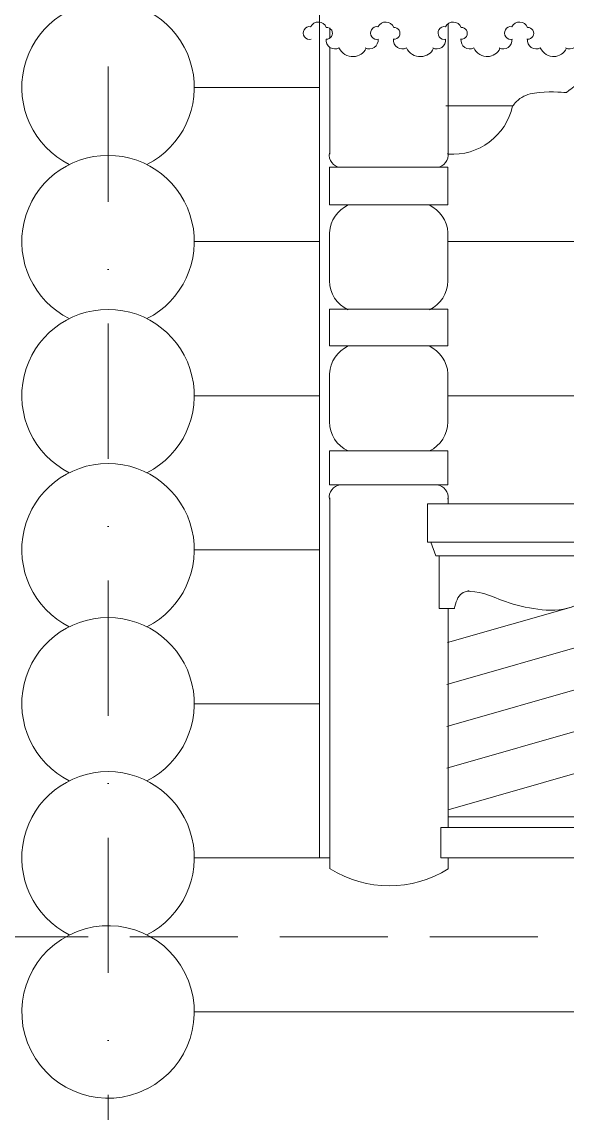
# Model space of a CAD drawing. Header units: millimetres. Extents: x 2399 to 111977, y 1313 to 59551.
# Drawn here: x 98215 to 99638, y 31285 to 34132 of the extents above; entities that cross this region are included whole.
import ezdxf

# ---------------------------------------------------------------- set-up
doc = ezdxf.new("R2010")
doc.units = ezdxf.units.MM
doc.linetypes.add('Невидимая', pattern=[391.222223, 282.222223, -109])
doc.linetypes.add('Штрихпунктирная', pattern=[670.277762, 352.777767, -176.388884, 0, -141.111112])
doc.layers.add('hatch1', color=7, linetype='Continuous', lineweight=20, true_color=0x6a6a6a)
doc.layers.add('main line', color=7, linetype='Continuous', lineweight=13)

msp = doc.modelspace()

# ---------------------------------------------------------------- linework, layer by layer
at = {"layer": 'hatch1', "color": 251, "linetype": 'Continuous', "lineweight": 20, "true_color": 0x6a6a6a}
for p, q in [((99326.7174, 33558.6843), (100110.6377, 33558.6843)), ((99326.7174, 33156.8287), (100070.5697, 33156.8287))]:
    msp.add_line(p, q, dxfattribs=at)
at = {"layer": 'main line', "color": 7, "linetype": 'Штрихпунктирная', "lineweight": 13}
msp.add_line((98439.9716, 34685.5026), (98439.9716, 28033.4466), dxfattribs=at)
at = {"layer": 'main line', "color": 7, "linetype": 'Continuous', "lineweight": 13}
for p, q in [((98991.5681, 31951.2621), (98991.5681, 34189.7726)), ((99018.487, 34089.0758), (99018.487, 34116.4174)), ((99327.5995, 33786.9653), (99327.5995, 34127.6028)), ((99018.487, 33786.9653), (99018.487, 34065.5663)), ((98664.9716, 33960.5398), (98990.4983, 33960.5398)), ((99017.6049, 33654.5825), (99017.6049, 33752.4976)), ((99017.6049, 33752.4976), (99326.7174, 33752.4976)), ((99326.7174, 33654.5825), (99326.7174, 33752.4976)), ((99017.6049, 33654.5825), (99326.7174, 33654.5825)), ((99017.6049, 33456.241), (99017.6049, 33582.0359)), ((99326.7174, 33456.241), (99326.7174, 33582.0359)), ((99326.7174, 33456.241), (99326.7174, 33582.0359)), ((98664.9716, 33558.6843), (98990.4983, 33558.6843)), ((99017.6049, 33286.6703), (99017.6049, 33382.3526)), ((99017.6049, 33382.3526), (99326.7174, 33382.3526)), ((99326.7174, 33286.6703), (99326.7174, 33382.3526)), ((99017.6049, 33286.6703), (99326.7174, 33286.6703)), ((99017.6049, 33088.3287), (99017.6049, 33214.1236)), ((99326.7174, 33088.3287), (99326.7174, 33214.1236)), ((99326.7174, 33088.3287), (99326.7174, 33214.1236)), ((98664.9716, 33156.8287), (98990.4983, 33156.8287)), ((99017.6049, 32924.0848), (99017.6049, 33012.7581)), ((99017.6049, 33012.7581), (99326.7174, 33012.7581)), ((99326.7174, 32924.0848), (99326.7174, 33012.7581)), ((99017.6049, 32924.0848), (99326.7174, 32924.0848)), ((99018.487, 31923.119), (99018.487, 32890.5539)), ((99327.5995, 32874.9179), (99327.5995, 32890.5539)), ((99273.473, 32775.047), (99273.473, 32874.9179)), ((101168.5387, 32874.9179), (99273.473, 32874.9179)), ((101168.5387, 32775.047), (99273.473, 32775.047)), ((99295.3018, 32739.094), (99281.9924, 32775.047)), ((98664.9716, 32754.9732), (98990.4983, 32754.9732)), ((101153.1317, 32739.094), (99295.3018, 32739.094)), ((99304.0982, 32739.5555), (99304.0982, 32601.7128)), ((99323.9772, 32403.3254), (100100.8198, 32625.5988)), ((99304.0982, 32601.7128), (99343.8562, 32601.7128)), ((99325.7755, 32512.8571), (99649.4868, 32605.4787)), ((99327.5995, 32030.9133), (99327.5995, 32601.7128)), ((99323.9772, 32294.3082), (100158.6225, 32533.1204)), ((99323.9772, 32185.2911), (100171.0878, 32427.6699)), ((98664.9716, 32353.1177), (98990.4983, 32353.1177)), ((99327.5995, 32076.226), (100160.2745, 32315.5588)), ((101122.4043, 32058.2418), (99327.5862, 32058.2418)), ((101145.0617, 32030.9133), (99307.9628, 32030.9133)), ((99307.9628, 32030.9133), (99307.9628, 31951.2621)), ((98664.9716, 31951.2621), (99018.487, 31951.2621)), ((101145.0617, 31951.2621), (99307.9628, 31951.2621)), ((99327.5995, 31923.119), (99327.5995, 31951.2621)), ((98664.9716, 31549.4066), (98990.4983, 31549.4066)), ((98990.4983, 31549.4066), (102214.9716, 31549.4066))]:
    msp.add_line(p, q, dxfattribs=at)
at = {"layer": 'main line', "color": 7, "linetype": 'Невидимая', "lineweight": 13}
msp.add_line((84803.9832, 31745.4206), (111820.92, 31745.4206), dxfattribs=at)
at = {"layer": 'main line', "color": 7, "linetype": 'Continuous', "lineweight": 13, "flags": 128}
for points in [[(98969.8039, 34086.7064, -1.219803903), (98968.3734, 34119.3883, -0.63216014), (99009.3374, 34117.3901, -1.067465283), (99009.1027, 34086.7064, 0.60309642), (99042.4944, 34063.9402)], [(98969.8039, 34086.7064, -1.219803903), (98968.3734, 34119.3883, -0.63216014), (99009.3374, 34117.3901, -1.067465283), (99009.1027, 34086.7064, 0.60309642), (99042.4944, 34063.9402)], [(98969.8039, 34086.7064, -1.219803903), (98968.3734, 34119.3883, -0.63216014), (99009.3374, 34117.3901, -1.067465283), (99009.1027, 34086.7064, 0.60309642), (99042.4944, 34063.9402)], [(98969.8039, 34086.7064, -1.219803903), (98968.3734, 34119.3883, -0.63216014), (99009.3374, 34117.3901, -1.067465283), (99009.1027, 34086.7064, 0.60309642), (99042.4944, 34063.9402)], [(98969.8039, 34086.7064, -1.219803903), (98968.3734, 34119.3883, -0.63216014), (99009.3374, 34117.3901, -1.067465283), (99009.1027, 34086.7064, 0.60309642), (99042.4944, 34063.9402)], [(98969.8039, 34086.7064, -1.219803903), (98968.3734, 34119.3883, -0.63216014), (99009.3374, 34117.3901, -1.067465283), (99009.1027, 34086.7064, 0.60309642), (99042.4944, 34063.9402)], [(99145.6706, 34086.7064, -1.219803903), (99144.2401, 34119.3883, -0.63216014), (99185.2041, 34117.3901, -1.067465283), (99184.9694, 34086.7064, 0.60309642), (99218.3611, 34063.9402)], [(99145.6706, 34086.7064, -1.219803903), (99144.2401, 34119.3883, -0.63216014), (99185.2041, 34117.3901, -1.067465283), (99184.9694, 34086.7064, 0.60309642), (99218.3611, 34063.9402)], [(99145.6706, 34086.7064, -1.219803903), (99144.2401, 34119.3883, -0.63216014), (99185.2041, 34117.3901, -1.067465283), (99184.9694, 34086.7064, 0.60309642), (99218.3611, 34063.9402)], [(99145.6706, 34086.7064, -1.219803903), (99144.2401, 34119.3883, -0.63216014), (99185.2041, 34117.3901, -1.067465283), (99184.9694, 34086.7064, 0.60309642), (99218.3611, 34063.9402)], [(99145.6706, 34086.7064, -1.219803903), (99144.2401, 34119.3883, -0.63216014), (99185.2041, 34117.3901, -1.067465283), (99184.9694, 34086.7064, 0.60309642), (99218.3611, 34063.9402)], [(99145.6706, 34086.7064, -1.219803903), (99144.2401, 34119.3883, -0.63216014), (99185.2041, 34117.3901, -1.067465283), (99184.9694, 34086.7064, 0.60309642), (99218.3611, 34063.9402)], [(99321.5373, 34086.7064, -1.219803903), (99320.1068, 34119.3883, -0.63216014), (99361.0708, 34117.3901, -1.067465283), (99360.8361, 34086.7064, 0.60309642), (99394.2278, 34063.9402)], [(99321.5373, 34086.7064, -1.219803903), (99320.1068, 34119.3883, -0.63216014), (99361.0708, 34117.3901, -1.067465283), (99360.8361, 34086.7064, 0.60309642), (99394.2278, 34063.9402)], [(99321.5373, 34086.7064, -1.219803903), (99320.1068, 34119.3883, -0.63216014), (99361.0708, 34117.3901, -1.067465283), (99360.8361, 34086.7064, 0.60309642), (99394.2278, 34063.9402)], [(99321.5373, 34086.7064, -1.219803903), (99320.1068, 34119.3883, -0.63216014), (99361.0708, 34117.3901, -1.067465283), (99360.8361, 34086.7064, 0.60309642), (99394.2278, 34063.9402)], [(99321.5373, 34086.7064, -1.219803903), (99320.1068, 34119.3883, -0.63216014), (99361.0708, 34117.3901, -1.067465283), (99360.8361, 34086.7064, 0.60309642), (99394.2278, 34063.9402)], [(99321.5373, 34086.7064, -1.219803903), (99320.1068, 34119.3883, -0.63216014), (99361.0708, 34117.3901, -1.067465283), (99360.8361, 34086.7064, 0.60309642), (99394.2278, 34063.9402)], [(99494.9492, 34086.7064, -1.219803903), (99493.5188, 34119.3883, -0.63216014), (99534.4828, 34117.3901, -1.067465283), (99534.248, 34086.7064, 0.60309642), (99567.6398, 34063.9402)], [(99494.9492, 34086.7064, -1.219803903), (99493.5188, 34119.3883, -0.63216014), (99534.4828, 34117.3901, -1.067465283), (99534.248, 34086.7064, 0.60309642), (99567.6398, 34063.9402)], [(99494.9492, 34086.7064, -1.219803903), (99493.5188, 34119.3883, -0.63216014), (99534.4828, 34117.3901, -1.067465283), (99534.248, 34086.7064, 0.60309642), (99567.6398, 34063.9402)], [(99494.9492, 34086.7064, -1.219803903), (99493.5188, 34119.3883, -0.63216014), (99534.4828, 34117.3901, -1.067465283), (99534.248, 34086.7064, 0.60309642), (99567.6398, 34063.9402)], [(99494.9492, 34086.7064, -1.219803903), (99493.5188, 34119.3883, -0.63216014), (99534.4828, 34117.3901, -1.067465283), (99534.248, 34086.7064, 0.60309642), (99567.6398, 34063.9402)], [(99494.9492, 34086.7064, -1.219803903), (99493.5188, 34119.3883, -0.63216014), (99534.4828, 34117.3901, -1.067465283), (99534.248, 34086.7064, 0.60309642), (99567.6398, 34063.9402)], [(99144.4729, 34086.7064, -0.60309642), (99111.0811, 34063.9402)], [(99144.4729, 34086.7064, -0.60309642), (99111.0811, 34063.9402)], [(99144.4729, 34086.7064, -0.60309642), (99111.0811, 34063.9402)], [(99144.4729, 34086.7064, -0.60309642), (99111.0811, 34063.9402)], [(99144.4729, 34086.7064, -0.60309642), (99111.0811, 34063.9402)], [(99144.4729, 34086.7064, -0.60309642), (99111.0811, 34063.9402)], [(99183.7717, 34086.7064, 0.017938026), (99184.943, 34086.4626)], [(99183.7717, 34086.7064, 0.017938026), (99184.943, 34086.4626)], [(99183.7717, 34086.7064, 0.017938026), (99184.943, 34086.4626)], [(99183.7717, 34086.7064, 0.017938026), (99184.943, 34086.4626)], [(99183.7717, 34086.7064, 0.017938026), (99184.943, 34086.4626)], [(99183.7717, 34086.7064, 0.017938026), (99184.943, 34086.4626)], [(99320.3395, 34086.7064, -0.60309642), (99286.9478, 34063.9402)], [(99320.3395, 34086.7064, -0.60309642), (99286.9478, 34063.9402)], [(99320.3395, 34086.7064, -0.60309642), (99286.9478, 34063.9402)], [(99320.3395, 34086.7064, -0.60309642), (99286.9478, 34063.9402)], [(99320.3395, 34086.7064, -0.60309642), (99286.9478, 34063.9402)], [(99320.3395, 34086.7064, -0.60309642), (99286.9478, 34063.9402)], [(99359.6384, 34086.7064, 0.017938026), (99360.8097, 34086.4626)], [(99359.6384, 34086.7064, 0.017938026), (99360.8097, 34086.4626)], [(99359.6384, 34086.7064, 0.017938026), (99360.8097, 34086.4626)], [(99359.6384, 34086.7064, 0.017938026), (99360.8097, 34086.4626)], [(99359.6384, 34086.7064, 0.017938026), (99360.8097, 34086.4626)], [(99359.6384, 34086.7064, 0.017938026), (99360.8097, 34086.4626)], [(99493.7515, 34086.7064, -0.60309642), (99460.3597, 34063.9402)], [(99493.7515, 34086.7064, -0.60309642), (99460.3597, 34063.9402)], [(99493.7515, 34086.7064, -0.60309642), (99460.3597, 34063.9402)], [(99493.7515, 34086.7064, -0.60309642), (99460.3597, 34063.9402)], [(99493.7515, 34086.7064, -0.60309642), (99460.3597, 34063.9402)], [(99493.7515, 34086.7064, -0.60309642), (99460.3597, 34063.9402)], [(99533.0503, 34086.7064, 0.017938026), (99534.2217, 34086.4626)], [(99533.0503, 34086.7064, 0.017938026), (99534.2217, 34086.4626)], [(99533.0503, 34086.7064, 0.017938026), (99534.2217, 34086.4626)], [(99533.0503, 34086.7064, 0.017938026), (99534.2217, 34086.4626)], [(99533.0503, 34086.7064, 0.017938026), (99534.2217, 34086.4626)], [(99533.0503, 34086.7064, 0.017938026), (99534.2217, 34086.4626)], [(99667.1635, 34086.7064, -0.60309642), (99633.7717, 34063.9402)], [(99667.1635, 34086.7064, -0.60309642), (99633.7717, 34063.9402)], [(99667.1635, 34086.7064, -0.60309642), (99633.7717, 34063.9402)], [(99667.1635, 34086.7064, -0.60309642), (99633.7717, 34063.9402)], [(99667.1635, 34086.7064, -0.60309642), (99633.7717, 34063.9402)], [(99667.1635, 34086.7064, -0.60309642), (99633.7717, 34063.9402)], [(99080.4221, 34041.5966, -0.304535594), (99042.4944, 34063.9402)], [(99080.4221, 34041.5966, -0.304535594), (99042.4944, 34063.9402)], [(99080.4221, 34041.5966, -0.304535594), (99042.4944, 34063.9402)], [(99080.4221, 34041.5966, -0.304535594), (99042.4944, 34063.9402)], [(99080.4221, 34041.5966, -0.304535594), (99042.4944, 34063.9402)], [(99080.4221, 34041.5966, -0.304535594), (99042.4944, 34063.9402)], [(99113.1955, 34062.9553, -0.304535594), (99080.4221, 34041.5966)], [(99113.1955, 34062.9553, -0.304535594), (99080.4221, 34041.5966)], [(99113.1955, 34062.9553, -0.304535594), (99080.4221, 34041.5966)], [(99113.1955, 34062.9553, -0.304535594), (99080.4221, 34041.5966)], [(99113.1955, 34062.9553, -0.304535594), (99080.4221, 34041.5966)], [(99113.1955, 34062.9553, -0.304535594), (99080.4221, 34041.5966)], [(99256.2888, 34041.5966, -0.304535594), (99218.3611, 34063.9402)], [(99256.2888, 34041.5966, -0.304535594), (99218.3611, 34063.9402)], [(99256.2888, 34041.5966, -0.304535594), (99218.3611, 34063.9402)], [(99256.2888, 34041.5966, -0.304535594), (99218.3611, 34063.9402)], [(99256.2888, 34041.5966, -0.304535594), (99218.3611, 34063.9402)], [(99256.2888, 34041.5966, -0.304535594), (99218.3611, 34063.9402)], [(99289.0622, 34062.9553, -0.304535594), (99256.2888, 34041.5966)], [(99289.0622, 34062.9553, -0.304535594), (99256.2888, 34041.5966)], [(99289.0622, 34062.9553, -0.304535594), (99256.2888, 34041.5966)], [(99289.0622, 34062.9553, -0.304535594), (99256.2888, 34041.5966)], [(99289.0622, 34062.9553, -0.304535594), (99256.2888, 34041.5966)], [(99289.0622, 34062.9553, -0.304535594), (99256.2888, 34041.5966)], [(99432.1555, 34041.5966, -0.304535594), (99394.2278, 34063.9402)], [(99432.1555, 34041.5966, -0.304535594), (99394.2278, 34063.9402)], [(99432.1555, 34041.5966, -0.304535594), (99394.2278, 34063.9402)], [(99432.1555, 34041.5966, -0.304535594), (99394.2278, 34063.9402)], [(99432.1555, 34041.5966, -0.304535594), (99394.2278, 34063.9402)], [(99432.1555, 34041.5966, -0.304535594), (99394.2278, 34063.9402)], [(99462.4742, 34062.9553, -0.304535594), (99429.7008, 34041.5966)], [(99462.4742, 34062.9553, -0.304535594), (99429.7008, 34041.5966)], [(99462.4742, 34062.9553, -0.304535594), (99429.7008, 34041.5966)], [(99462.4742, 34062.9553, -0.304535594), (99429.7008, 34041.5966)], [(99462.4742, 34062.9553, -0.304535594), (99429.7008, 34041.5966)], [(99462.4742, 34062.9553, -0.304535594), (99429.7008, 34041.5966)], [(99605.5675, 34041.5966, -0.304535594), (99567.6398, 34063.9402)], [(99605.5675, 34041.5966, -0.304535594), (99567.6398, 34063.9402)], [(99605.5675, 34041.5966, -0.304535594), (99567.6398, 34063.9402)], [(99605.5675, 34041.5966, -0.304535594), (99567.6398, 34063.9402)], [(99605.5675, 34041.5966, -0.304535594), (99567.6398, 34063.9402)], [(99605.5675, 34041.5966, -0.304535594), (99567.6398, 34063.9402)], [(99635.8861, 34062.9553, -0.304535594), (99603.1128, 34041.5966)], [(99635.8861, 34062.9553, -0.304535594), (99603.1128, 34041.5966)], [(99635.8861, 34062.9553, -0.304535594), (99603.1128, 34041.5966)], [(99635.8861, 34062.9553, -0.304535594), (99603.1128, 34041.5966)], [(99635.8861, 34062.9553, -0.304535594), (99603.1128, 34041.5966)], [(99635.8861, 34062.9553, -0.304535594), (99603.1128, 34041.5966)]]:
    msp.add_lwpolyline(points, format="xyb", dxfattribs=at)
at = {"layer": 'main line', "color": 7, "linetype": 'Continuous', "lineweight": 13}
for centre, radius, start, end in [((98439.9716, 33960.5398), 225, 296.7457516, 243.2542484), ((99338.5673, 33947.1332), 160.5755, 265.9170027, 347.5999555), ((98439.9716, 33558.6843), 225, 296.7457516, 243.2542484), ((99049.2153, 33784.2884), 32.027, 170.7481888, 263.0374001), ((99295.1071, 33784.2884), 32.027, 276.9625999, 9.2518112), ((99102.8616, 33577.1719), 85.3953, 114.9741641, 176.7347332), ((99241.4608, 33577.1719), 85.3953, 3.2652668, 65.0258359), ((99102.0468, 33457.0696), 84.4459, 180.5622234, 244.7845931), ((99242.2756, 33457.0696), 84.4459, 295.2154069, 359.4377766), ((98439.9716, 33156.8287), 225, 296.7457516, 243.2542484), ((99102.8616, 33209.2596), 85.3953, 114.9741641, 176.7347332), ((99241.4608, 33209.2596), 85.3953, 3.2652668, 65.0258359), ((99102.0468, 33089.1574), 84.4459, 180.5622234, 244.7845931), ((99242.2756, 33089.1574), 84.4459, 295.2154069, 359.4377766), ((98439.9716, 32754.9732), 225, 296.7457516, 243.2542484), ((99049.2153, 32892.294), 32.027, 96.9625999, 189.2518112), ((99295.1071, 32892.294), 32.027, 350.7481888, 83.0374001), ((98439.9716, 32353.1177), 225, 296.7457516, 243.2542484), ((98439.9716, 31951.2621), 225, 296.7457516, 243.2542484), ((99173.7144, 32163.7937), 285.6658, 237.4055533, 302.5944467), ((98439.9716, 31549.4066), 225, 297.0439856, 296.7457516)]:
    msp.add_arc(centre, radius, start, end, dxfattribs=at)
for points, knots in [([(99828.9305, 33979.5951), (99828.9305, 33979.5951), (99789.3349, 33990.3559), (99748.9242, 33989.5491), (99718.2429, 33988.9366), (99687.7843, 33981.8831), (99661.4993, 33966.1237), (99647.8584, 33957.9451), (99635.6755, 33947.6051), (99635.6755, 33947.6051)], [0, 0, 0, 0, 1, 1, 1, 2, 2, 2, 3, 3, 3, 3]), ([(99635.6755, 33947.6051), (99635.6755, 33947.6051), (99599.9219, 33951.0691), (99564.3707, 33947.6051), (99548.7249, 33946.0807), (99532.9856, 33943.1811), (99519.6305, 33935.022), (99505.6306, 33926.4688), (99495.8623, 33912.6518), (99495.8623, 33912.6518)], [0, 0, 0, 0, 1, 1, 1, 2, 2, 2, 3, 3, 3, 3]), ([(99343.8562, 32601.7128), (99343.8562, 32601.7128), (99345.5658, 32610.5011), (99348.4699, 32618.9314), (99350.8928, 32625.9647), (99354.0232, 32632.8962), (99359.4521, 32637.9531), (99368.5441, 32646.422), (99381.8094, 32647.8691), (99381.8094, 32647.8691)], [0, 0, 0, 0, 1, 1, 1, 2, 2, 2, 3, 3, 3, 3]), ([(99376.8633, 32646.8967), (99376.8633, 32646.8967), (99392.693, 32646.9095), (99408.1282, 32643.8809), (99428.3784, 32639.9076), (99447.2272, 32630.9769), (99466.5501, 32623.6579), (99493.5127, 32613.4452), (99521.4419, 32606.0533), (99549.8778, 32601.3304), (99579.588, 32596.3958), (99609.9879, 32594.9004), (99639.0376, 32602.489), (99655.7128, 32606.845), (99671.1907, 32614.606), (99686.1942, 32623.0962), (99706.5762, 32634.6299), (99725.9437, 32647.8691), (99725.9437, 32647.8691)], [0, 0, 0, 0, 1, 1, 1, 2, 2, 2, 3, 3, 3, 4, 4, 4, 5, 5, 5, 6, 6, 6, 6])]:
    msp.add_open_spline(points, degree=3, knots=knots, dxfattribs=at)
msp.add_open_spline([(99495.8623, 33912.6518), (99495.8623, 33912.6518), (99321.3168, 33912.6518), (99321.3168, 33912.6518)], degree=3, dxfattribs=at)

doc.saveas('drawing.dxf')
